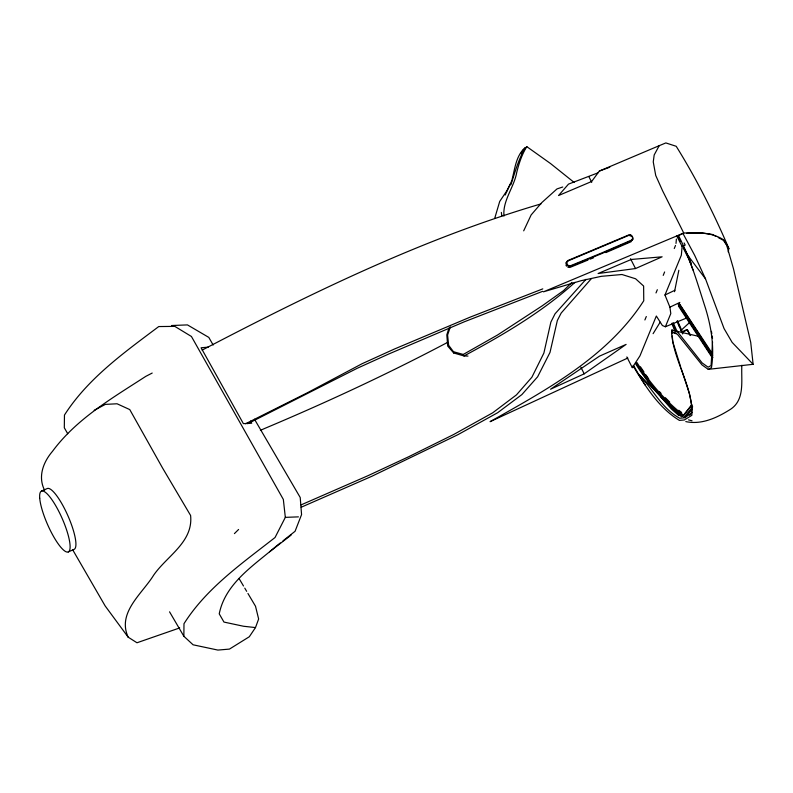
<?xml version="1.0" encoding="UTF-8"?>
<svg xmlns="http://www.w3.org/2000/svg" width="793" height="793" viewBox="0 0 793 793"><rect width="100%" height="100%" fill="white"/><g stroke="black" fill="none" stroke-linecap="round" stroke-linejoin="round"><path stroke-width="1.19" d="M741.851 365.256C741.009 380.214 745.222 399.276 730.849 409.069C717.586 417.495 701.874 425.088 685.796 421.598M247.931 593.461L255.515 606.249L258.637 619.006L255.485 627.58L249.309 636.749L229.445 649.1L217.887 650.072L193.086 644.798L183.857 636.254L183.986 623.704C206.606 587.93 242.261 563.238 275.052 537.495L285.331 517.363L283.339 499.441L191.43 336.48L174.817 326.379L158.749 326.557C124.382 352.389 87.934 378.32 64.461 415.056L64.312 427.794L67.732 433.751M676.013 243.401L676.389 239.03M676.667 235.759L682.099 246.454L681.346 255.187L664.97 295.016L669.916 307.159L670.799 313.572L665.377 326.756L662.373 325.507L656.336 316.02L639.971 355.839L632.279 367.635L626.847 356.929M728.212 251.936L728.856 248.487C713.789 213.178 696.492 178.901 676.211 146.289L665.842 142.928L659.201 145.684L599.359 171.05L591.657 181.488L558.54 195.534L568.502 184.115L597.833 172.904M674.526 291.705L678.838 270.274M512.07 179.575C514.954 168.622 516.045 155.131 525.442 147.557C518.622 158.778 515.034 172.111 510.91 184.719M494.713 218.333L499.709 201.442L506.886 190.766L510.256 184.234M448.987 328.044L446.806 334.854L447.708 346.055L453.705 352.994L464.014 355.948L467.989 356.077M450.345 326.865L447.599 335.033L448.64 345.272L453.477 351.725L453.705 352.994M636.075 363.253C648.644 383.287 664.217 401.476 682.813 416.176L691.595 404.886M674.258 248.516L675.507 245.493M644.887 319.956L646.305 316.526M655.999 292.934L657.328 289.713M663.216 275.389L664.623 271.959M505.2 195.009L511.822 180.695M523.687 230.842L531.132 214.943L541.708 202.671L557.003 188.912L562.762 186.999M521.08 153.614L522.756 150.323L526.82 146.655L550.56 163.566L574.201 182.479M659.201 145.684L654.185 154.962L653.254 161.921L655.722 175.451L662.581 190.756L683.744 233.033C697.394 232.686 711.807 232.012 723.731 239.932L728.856 248.487M565.845 263.217L567.56 260.669L628.829 234.916L630.792 235.095A3.816 3.529 30.7 0 1 632.854 239.159L632.259 240.22M566.43 262.156A3.816 3.529 30.7 0 0 568.502 266.23L567.907 267.291L569.88 267.459L587.94 260.054M630.197 236.155L630.792 235.095M653.095 333.675L660.173 322.196M718.21 237.533L723.494 240.388L726.675 245.206L733.446 268.658L750.723 342.368L753.122 364.304L732.108 342.348L724.049 328.55L705.532 278.898L694.658 255.296L682.922 233.39L678.015 235.888L680.672 241.32M632.854 239.159L631.734 240.646L600.955 253.909L570.454 266.398L568.502 266.23M526.82 146.655C521.923 154.318 518.929 163.566 516.709 172.527C514.052 187.396 502.425 200.679 503.991 216.043M682.813 416.176L691.972 405.054M685.122 417.792L691.972 409.475M689.632 415.215L691.912 412.439M684.002 417.257L692.676 406.779M591.211 278.819L561.176 313.047L557.35 320.471L550.005 352.429L537.634 376.784L521.883 394.587L497.627 412.737L457.848 434.713L371.689 476.355L301.211 507.223M585.958 279.334L555.05 313.8L550.867 322.117L543.879 353.083L531.875 377.25L516.481 394.864L492.691 412.816L453.576 434.554L408.772 456.699L367.922 475.721L301.023 504.913M234.421 533.61L238.584 529.476M571.931 282.407L563.615 290.575L542.273 305.791L497.489 335.033L463.261 354.451L453.477 351.725M575.014 282.318C542.204 312.075 502.901 335.033 464.014 355.948L463.261 354.451M681.207 330.195L690.138 322.017M152.206 373.047L145.783 376.368C112.299 398.096 76.703 418.615 52.516 451.296C43.248 462.111 37.638 476.742 44.626 490.272M280.276 542.987L276.569 545.911C254.424 565.102 225.41 582.875 219.235 613.841L223.973 622.079L243.54 626.252L255.485 627.58M283.051 540.796L295.075 531.28L301.568 514.588L300.22 497.508L254.474 419.21M269.551 551.809L291.081 535.126M584.213 373.83L626.113 344.4L599.498 356.136L550.54 389.224L584.213 373.83L580.863 367.238M202.156 350.109C311.143 293.152 422.58 238.713 540.876 203.93M245.552 423.779L307.476 392.713L362.014 363.749L394.369 349.049L470.041 317.19L542.789 288.87M632.992 365.831C645.294 386.042 658.755 407.909 679.413 420.399L684.349 419.963L691.863 415.324C693.141 386.27 673.297 360.795 671.552 332.009L677.371 334.21L702.003 364.909L708.248 369.35L711.48 367.605C714.533 347.731 711.43 327.697 705.611 308.606C697.592 283.825 690.505 258.568 678.352 235.402M247.664 423.72L357.187 368.299L388.312 354.193L464.222 321.829L542.63 291.338M94.179 410.288L105.4 404.38L117.047 403.776L129.765 409.584L162.515 467.939L190.598 515.47C193.413 542.184 166.867 555.943 153.644 575.183C142.185 593.779 116.888 612.642 128.159 637.166L136.981 642.766L179.694 627.927M447.45 342.457C387.946 373.89 326.875 402.279 264.852 428.389L260.391 430.361M664.97 295.016L674.902 290.278M669.916 307.159L679.849 302.43M627.808 358.03L490.074 421.668C546.635 389.71 607.656 356.939 643.747 300.775L643.629 286.055L635.599 278.779L621.97 274.507L601.352 276.321L581.279 280.653L543.453 291.824L683.744 233.033M41.464 491.085L47.273 488.528A33.247 7.91 66.2 0 1 67.911 515.747A33.247 7.91 66.2 0 1 74.096 549.371L68.287 551.928M682.099 246.454L685.192 245.096L684.101 242.955M635.51 268.549L662.125 256.813L631.228 259.47L598.11 273.516L635.51 268.549L630.514 258.716M632.279 367.635L634.341 366.723M605.862 252.6L631.139 241.706M665.377 326.756L686.907 317.894M590.2 259.133L593.59 257.745M599.359 171.05L609.787 167.214M708.248 369.35L753.122 364.304M687.531 329.898L685.886 329.957L681.574 332.356L687.531 329.898L690.584 335.538M208.222 347.146L201.075 347.77L243.372 423.64L251.728 423.204L250.538 421.053M171.585 325.526L187.455 324.902L208.807 337.402L213.158 345.034M285.331 517.363L298.416 516.867M686.629 233.32L702.727 233.003L712.183 234.411L716.158 236.453M672.087 333.635L671.78 330.096L677.143 331.315L702.122 362.907L708.109 367.189L711.083 365.553L712.55 341.902M671.552 332.009L676.32 333.09M671.78 330.096L698.018 336.192M688.532 419.884L692.051 420.805M678.947 415.651L671.384 409.01L660.648 396.54M678.778 410.268L681.643 412.469M683.239 414.977C664.851 400.386 649.388 382.404 636.938 362.54M679.918 414.878L668.767 404.42M681.465 416.702C663.523 401.823 648.297 383.911 635.877 364.215M665.347 397.719L669.718 402.091M662.928 398.552L659.003 394.24M659.439 391.623L661.045 393.358M651.45 385.438L653.71 388.084M687.125 329.838L690.178 335.489M687.729 255.306L705.532 278.898M688.978 257.378L683.318 246.752M128.159 637.166L105.142 605.911L72.599 549.638M655.514 390.126L657.585 392.981L638.652 374.415L633.855 365.94M641.537 371.332L644.352 375.406M647.871 380.491L649.992 383.544M640.476 366.852L643.896 371.877M645.948 374.891L648.684 378.905M679.214 303.461L711.807 352.806M681.93 310.251L683.259 312.273M685.915 316.318L687.244 318.34M689.89 322.374L691.883 325.408M693.875 328.441L696.532 332.485M678.411 305.979L712.223 357.663M678.947 303.441L712.639 355.314M678.223 304.363L712.808 357.564M697.85 334.507L699.872 337.59M702.558 341.714L703.897 343.765M706.583 347.889L709.943 353.034M645.512 385.467L638.652 374.415C652.619 388.689 661.649 408.395 679.69 418.238L684.29 417.802L691.466 413.262L691.992 406.383L689.444 393.744L681.038 368.111M239.08 578.543L243.501 585.997M244.769 588.128L246.663 591.33M169.553 611.829L183.857 636.254M686.669 253.344L689.444 258.815M683.249 248.04L691.08 263.504M588.961 176.819L591.727 182.281M683.625 247.426L689.573 259.252M690.921 262.78L687.561 255.445L692.993 269.987M678.253 323.841L679.72 327.212M680.691 329.462L682.654 333.952M673.941 326.865L675.408 330.235M671.949 323.94L674.883 330.681M677.529 320.719L682.882 333.05M677.004 321.155L681.871 332.376M673.277 322.801L677.172 331.771M672.206 323.058L675.616 330.909M680.652 366.951L672.791 341.882L672.286 335.994M711.43 331.335L711.797 333.684M712.164 336.034L712.53 338.373M501.345 212.415L501.83 215.874M566.569 266.161A3.816 3.529 30.7 0 1 565.915 264.872M567.927 260.947L566.926 262.275A3.132 2.904 30.2 0 0 568.621 265.635L570.375 265.794L600.797 253.334L631.515 240.091L632.517 238.762A3.132 2.904 30.2 0 0 630.812 235.402L629.057 235.253L567.927 260.947M39.719 498.173A33.247 7.91 66.2 0 0 63.817 550.302A33.247 7.91 66.2 0 0 61.081 516.045A33.247 7.91 66.2 0 0 39.719 498.173"/></g></svg>
